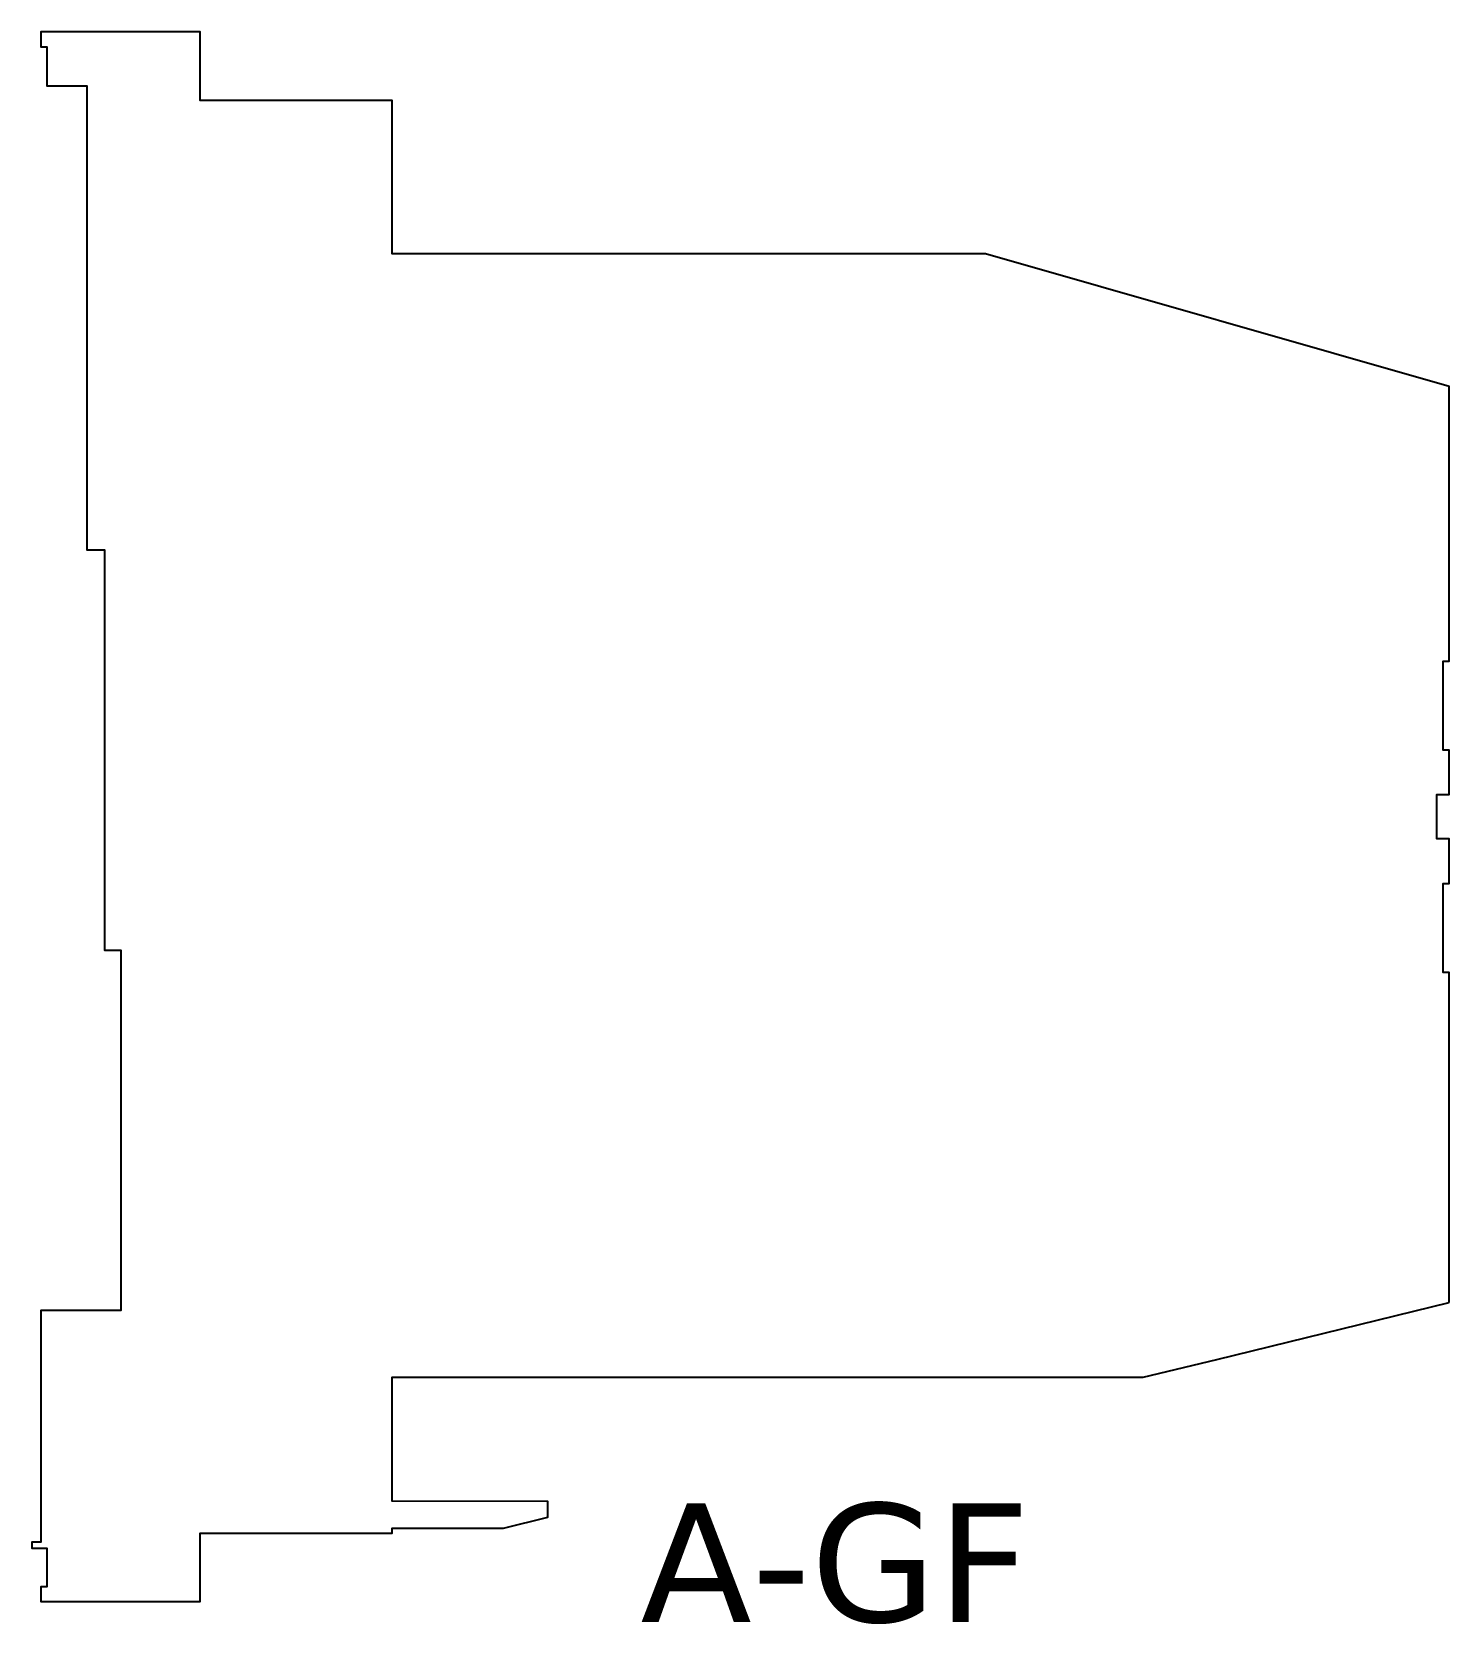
# Model space of a CAD drawing. Header units: inches. Extents: x -189245 to 740841, y -215444 to 469401.
# Drawn here: x 195141 to 242916, y 41866 to 95552 of the extents above; entities that cross this region are included whole.
import ezdxf

# ---------------------------------------------------------------- set-up
doc = ezdxf.new("R2010")
doc.units = ezdxf.units.IN
doc.header["$LTSCALE"] = 10
doc.header["$MEASUREMENT"] = 0
doc.linetypes.add('LEOJ', pattern=[0.3, 0.2, -0.1])
doc.layers.add('DEFPOINT', color=7, linetype='Continuous', plot=False)
doc.layers.add('TSG- Beam @ 1', color=4, linetype='LEOJ')
doc.styles.add('loudet_font200', font='romans.shx')

msp = doc.modelspace()

# ---------------------------------------------------------------- linework, layer by layer
at = {"layer": 'DEFPOINT'}
msp.add_lwpolyline([(242914.81743, 52706.8157), (242915.71025, 63839.02087), (242715.71025, 63839.02087), (242715.71025, 66839.48756), (242915.71025, 66839.48756), (242915.71025, 68339.02087), (242915.71025, 68339.02087), (242505.71025, 68339.02087), (242505.78499, 69839.0114), (242915.71025, 69839.0114), (242915.71025, 71339.02087), (242715.71025, 71339.02087), (242715.71025, 74339.48756), (242915.71025, 74339.48756), (242915.71025, 75839.02087), (242915.71025, 83598.02582), (227286.75178, 88063.02087), (226774.43487, 88062.76184), (213915.71025, 88062.76184), (207290.71766, 88062.75196), (207290.71766, 93239.48756), (200815.71025, 93239.50648), (200815.71025, 95551.55418), (195440.71024, 95552.48756), (195440.71025, 95052.02087), (195643.71024, 95052.02087), (195643.48636, 93727.24855), (196990.71024, 93727.02087), (196990.71024, 78089.48756), (197590.71025, 78089.48756), (197590.71025, 64589.02087), (198142.29694, 64589.02087), (198140.71025, 52439.02379), (195440.71024, 52438.09041), (195440.71024, 44626.48756), (195140.71025, 44626.48756), (195140.62616, 44426.0209), (195643.97037, 44426.0209), (195643.97037, 43126.95425), (195440.71024, 43126.95425), (195440.72728, 42627.55401), (200815.71025, 42626.48756), (200815.71025, 44939.02087), (207290.71025, 44939.02087), (207290.71024, 45106.82445), (211033.80655, 45106.82445), (212534.71024, 45473.33537), (212534.71024, 46006.82445), (207290.71025, 46014.02087), (207290.71436, 50188.77538), (232601.23157, 50188.77181), (235080.68474, 50794.23815)], close=True, dxfattribs=at)

# ---------------------------------------------------------------- texts
at = {"layer": 'TSG- Beam @ 1', "linetype": 'Continuous', "insert": (222225.84495, 43905.15186), "char_height": 4000, "attachment_point": 5, "style": 'loudet_font200'}
msp.add_mtext('{\\fVerdana|b0|i0|c0|p34;A-GF}', dxfattribs=at)

doc.saveas('drawing.dxf')
